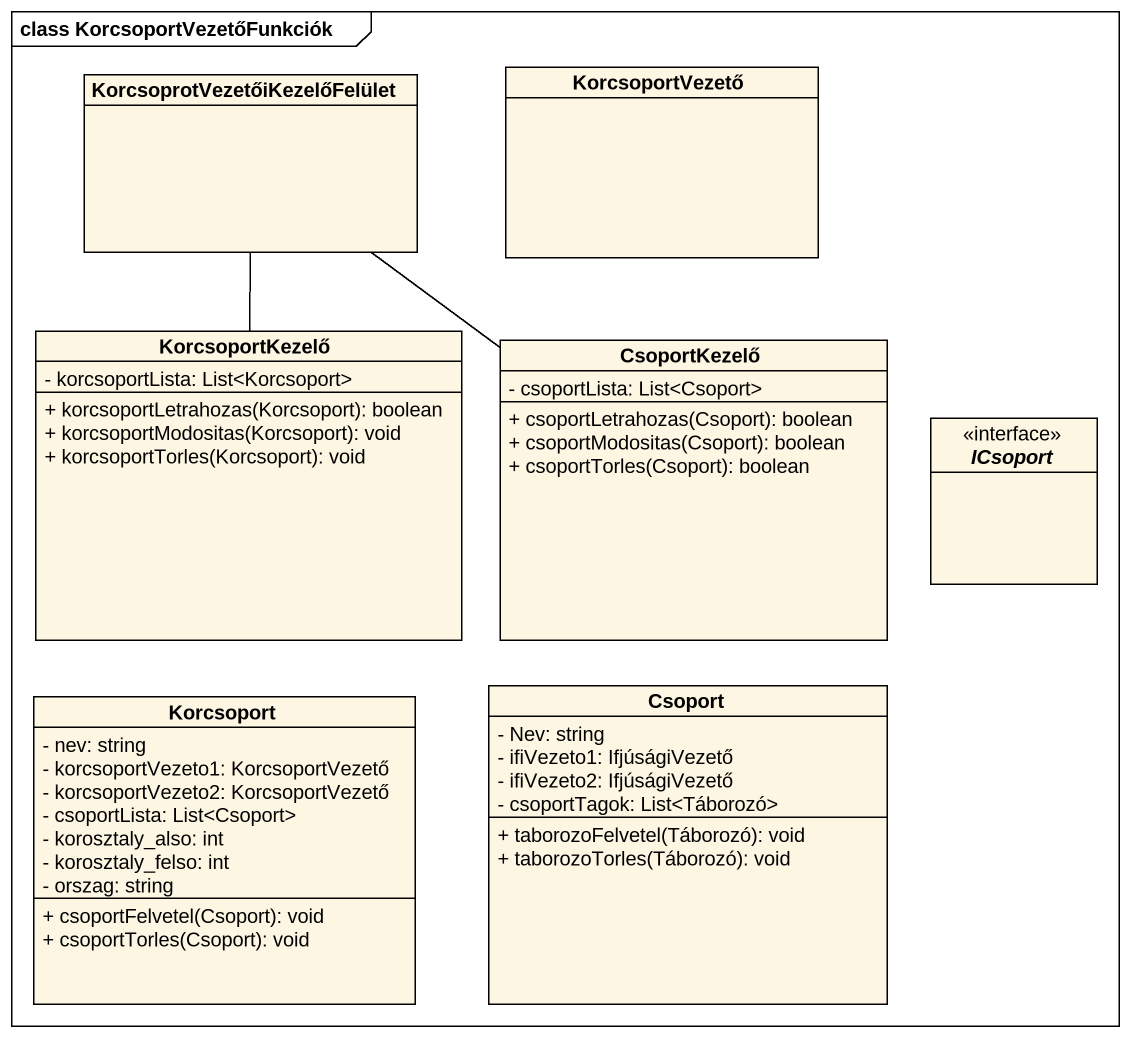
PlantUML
@startuml
mainframe class KorcsoportVezetőFunkciók
hide circle
hide empty members
skinparam classAttributeIconSize 0
class "KorcsoprotVezetőiKezelőFelület" as KorcsoprotVezetőiKezelőFelül
class KorcsoportVezető
class KorcsoportKezelő {
  - korcsoportLista: List<Korcsoport>
  + korcsoportLetrahozas(Korcsoport): boolean
  + korcsoportModositas(Korcsoport): void
  + korcsoportTorles(Korcsoport): void
}
class CsoportKezelő {
  - csoportLista: List<Csoport>
  + csoportLetrahozas(Csoport): boolean
  + csoportModositas(Csoport): boolean
  + csoportTorles(Csoport): boolean
}
interface ICsoport <<interface>>
class Korcsoport {
  - nev: string
  - korcsoportVezeto1: KorcsoportVezető
  - korcsoportVezeto2: KorcsoportVezető
  - csoportLista: List<Csoport>
  - korosztaly_also: int
  - korosztaly_felso: int
  - orszag: string
  + csoportFelvetel(Csoport): void
  + csoportTorles(Csoport): void
}
class Csoport {
  - Nev: string
  - ifiVezeto1: IfjúságiVezető
  - ifiVezeto2: IfjúságiVezető
  - csoportTagok: List<Táborozó>
  + taborozoFelvetel(Táborozó): void
  + taborozoTorles(Táborozó): void
}
KorcsoprotVezetőiKezelőFelül -- KorcsoportKezelő
KorcsoprotVezetőiKezelőFelül -- CsoportKezelő
@enduml
